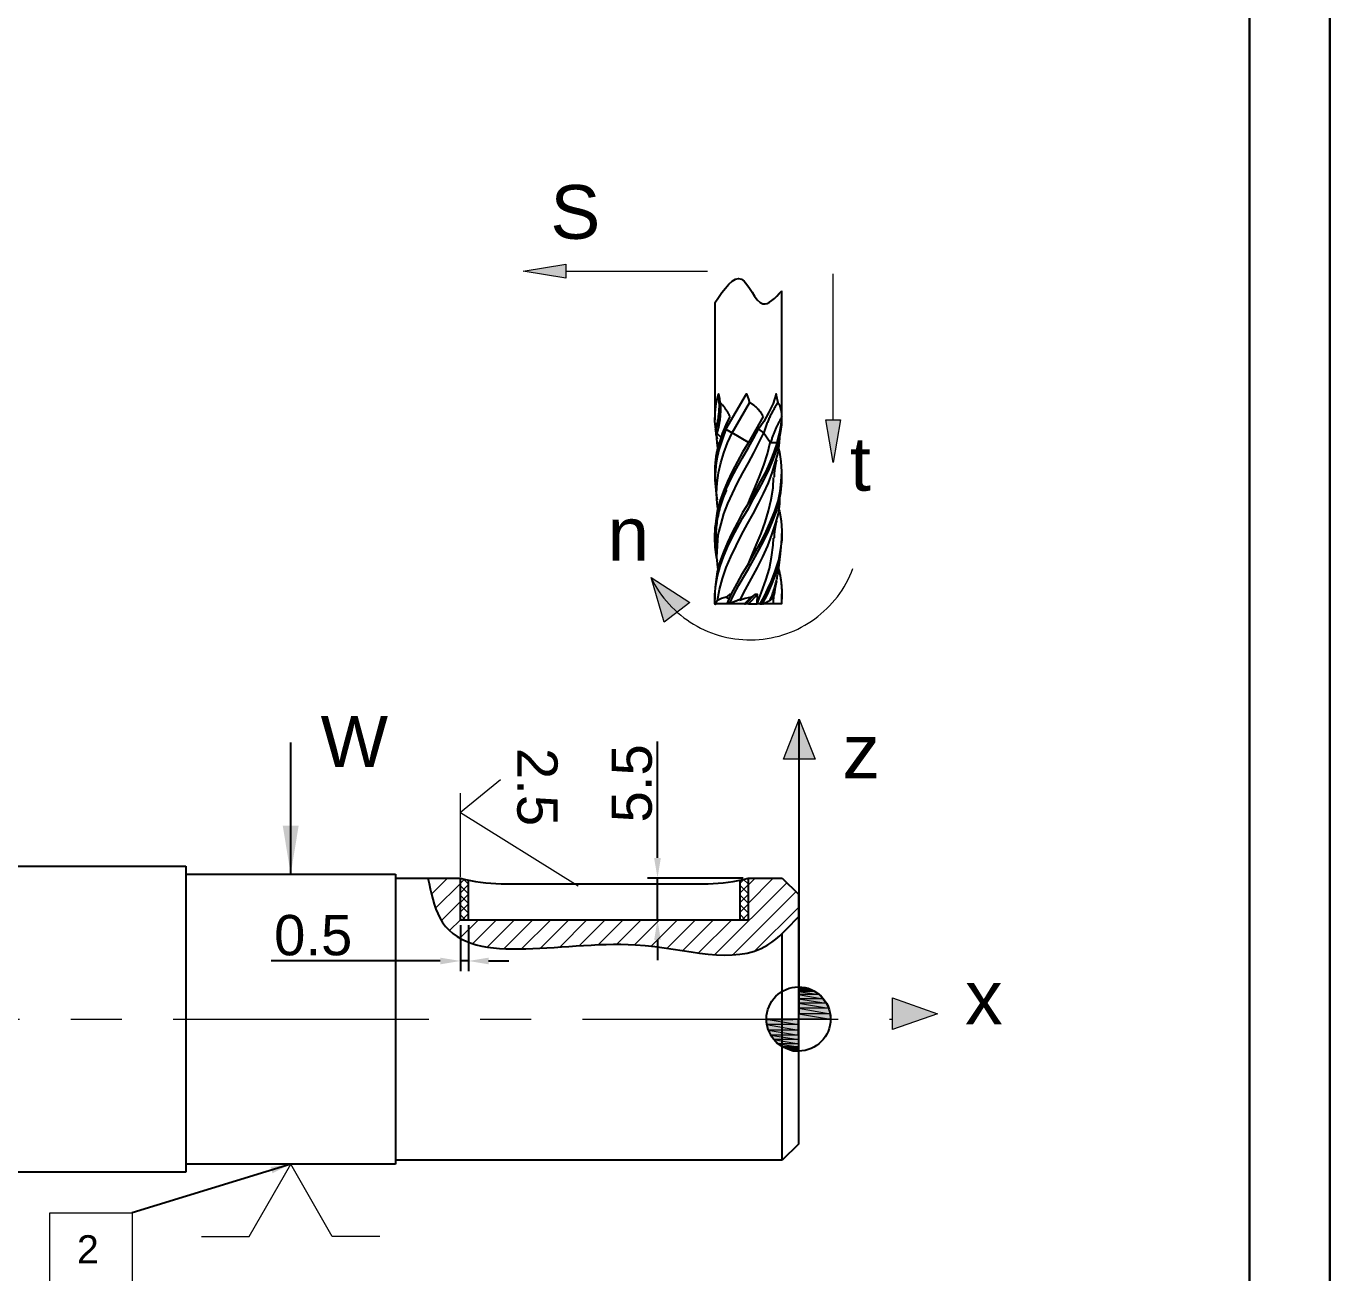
# Model space of a CAD drawing. Header units: inches. Extents: x 12 to 2456, y 1 to 1260.
# Drawn here: x 2294.2 to 2456, y 263.5 to 418.2 of the extents above; entities that cross this region are included whole.
import ezdxf

# ---------------------------------------------------------------- set-up
doc = ezdxf.new("R2010")
doc.units = ezdxf.units.IN
doc.header["$MEASUREMENT"] = 0
doc.linetypes.add('CENTER', pattern=[50.8, 31.75, -6.35, 6.35, -6.35])
for name, color, linetype, lineweight in [('Duong _dam', 7, 'Continuous', 30), ('Duong_dinh_vi', 5, 'Continuous', 15), ('Duong_manh', 3, 'Continuous', 5), ('Duong_manh @ 1', 3, 'Continuous', 5), ('Duong_tam', 3, 'CENTER', 5), ('Luong_du_gc', 1, 'Continuous', 5)]:
    doc.layers.add(name, color=color, linetype=linetype, lineweight=lineweight)
doc.styles.get("Standard").update_dxf_attribs({"font": 'arial.ttf'})
doc.dimstyles.new('Copy(2) of ISO-25', dxfattribs={"dimtxt": 5, "dimasz": 2.5, "dimexe": 1.25, "dimexo": 0.625, "dimtad": 1, "dimtxsty": 'Standard', "dimcen": 2.5, "dimadec": 0, "dimazin": 0, "dimtfac": 1, "dimtmove": 0, "dimatfit": 3, "dimfxl": 1, "dimfrac": 2, "dimarcsym": 0})
doc.dimstyles.new('ISO-25', dxfattribs={"dimtxt": 3.5, "dimasz": 2.5, "dimexe": 1.25, "dimexo": 0.625, "dimtad": 1, "dimtxsty": 'Standard', "dimcen": 2.5, "dimadec": 0, "dimazin": 0, "dimtfac": 1, "dimtmove": 0, "dimatfit": 3, "dimfxl": 1, "dimarcsym": 0})

# ---------------------------------------------------------------- blocks, each defined once
blk = doc.blocks.new('*D99')
at = {"layer": 'Defpoints', "color": 0, "transparency": 16777216}
for p in [(2348.09, 307.25), (2349.09, 307.25), (2348.09, 302.17)]:
    blk.add_point(p, dxfattribs=at)
at = {"layer": 'Duong_manh', "color": 0, "lineweight": -2, "transparency": 16777216}
for p, q in [((2348.09, 306.62), (2348.09, 300.92)), ((2349.09, 306.62), (2349.09, 300.92)), ((2345.59, 302.17), (2324.62, 302.17)), ((2349.09, 302.17), (2348.09, 302.17)), ((2351.59, 302.17), (2354.09, 302.17))]:
    blk.add_line(p, q, dxfattribs=at)
at = {"layer": 'Duong_manh', "color": 0, "transparency": 16777216}
for points in [[(2345.59, 302.58), (2345.59, 301.75), (2348.09, 302.17)], [(2351.59, 302.58), (2351.59, 301.75), (2349.09, 302.17)]]:
    blk.add_solid(points, dxfattribs=at)
at = {"layer": 'Duong_manh', "color": 0, "transparency": 16777216, "insert": (2329.82, 305.34), "char_height": 5, "attachment_point": 5}
blk.add_mtext('0.5', dxfattribs=at)
blk = doc.blocks.new('*D101')
at = {"layer": 'Defpoints', "color": 0, "transparency": 16777216}
for p in [(2383.79, 312.45), (2372.55, 307.25), (2383.79, 307.25)]:
    blk.add_point(p, dxfattribs=at)
at = {"layer": 'Duong_manh', "color": 0, "lineweight": -2, "transparency": 16777216}
for p, q in [((2372.55, 314.95), (2372.55, 329.41)), ((2383.17, 312.45), (2371.3, 312.45)), ((2372.55, 307.25), (2372.55, 312.45)), ((2383.17, 307.25), (2371.3, 307.25)), ((2372.55, 304.75), (2372.55, 302.25))]:
    blk.add_line(p, q, dxfattribs=at)
at = {"layer": 'Duong_manh', "color": 0, "transparency": 16777216}
for points in [[(2372.13, 314.95), (2372.96, 314.95), (2372.55, 312.45)], [(2372.13, 304.75), (2372.96, 304.75), (2372.55, 307.25)]]:
    blk.add_solid(points, dxfattribs=at)
at = {"layer": 'Duong_manh', "color": 0, "transparency": 16777216, "insert": (2369.38, 324.21), "char_height": 5, "attachment_point": 5, "rotation": 90}
blk.add_mtext('5.5', dxfattribs=at)

msp = doc.modelspace()

# ---------------------------------------------------------------- hatches: boundary and pattern name
h = msp.add_hatch(color=0)
edge = h.paths.add_edge_path()
edge.add_arc((2379.775, 368.146), 0.169, 0, 360)
h = msp.add_hatch(color=0)
edge = h.paths.add_edge_path()
edge.add_arc((2383.839, 359.002), 0.169, 0, 360)
h = msp.add_hatch(color=0)
edge = h.paths.add_edge_path()
edge.add_arc((2383.839, 351.439), 0.169, 0, 360)
h = msp.add_hatch(color=0)
edge = h.paths.add_edge_path()
edge.add_arc((2383.839, 351.439), 0.169, 0, 360)
h = msp.add_hatch(color=0)
edge = h.paths.add_edge_path()
edge.add_arc((2379.718, 346.472), 0.169, 0, 360)
at = {"layer": 'Duong_manh', "lineweight": 0}
h = msp.add_hatch(color=0, dxfattribs=at)
h.dxf.hatch_style = 2
h.paths.add_polyline_path([(2361.191, 386.884), (2355.885, 387.787), (2361.191, 388.634)])
h = msp.add_hatch(color=0, dxfattribs=at)
h.dxf.hatch_style = 2
h.paths.add_polyline_path([(2395.24, 369.332), (2394.337, 364.026), (2393.434, 369.332)])
h = msp.add_hatch(color=0, dxfattribs=at)
h.dxf.hatch_style = 2
h.paths.add_polyline_path([(2371.76, 349.746), (2376.557, 346.641), (2373.396, 344.214)])
h = msp.add_hatch(color=0, dxfattribs=at)
h.dxf.hatch_style = 2
h.paths.add_polyline_path([(2390.15, 332.192), (2392.125, 327.225), (2388.174, 327.225)])
at = {"layer": 'Duong_manh'}
h = msp.add_hatch(dxfattribs=at)
h.set_pattern_fill('ANSI31', color=3, scale=0.5)
h.set_pattern_definition([(45, (-451.3844, -130.3733), (-1.122532, 1.122532), [])])
edge = h.paths.add_edge_path()
edge.add_spline(control_points=[(2273.027, 308.778), (2274.592, 310.378), (2276.079, 312.161), (2277.566, 313.945)], knot_values=[66.3917368, 66.3917368, 66.3917368, 66.3917368, 73.0748887, 73.0748887, 73.0748887, 73.0748887], degree=3, periodic=0)
edge.add_line((2277.566, 313.945), (2273.027, 313.945))
edge.add_line((2273.027, 313.945), (2273.027, 314.945))
edge.add_line((2273.027, 314.945), (2267.865, 314.945))
edge.add_line((2267.865, 314.945), (2267.913, 314.905))
edge.add_line((2267.913, 314.905), (2267.865, 314.879))
edge.add_line((2267.865, 314.879), (2267.865, 309.545))
edge.add_line((2267.865, 309.545), (2219.989, 309.545))
edge.add_line((2219.989, 309.545), (2219.989, 314.879))
edge.add_line((2219.989, 314.879), (2219.865, 314.945))
edge.add_line((2219.865, 314.945), (2214.027, 314.945))
edge.add_line((2214.027, 314.945), (2214.027, 313.945))
edge.add_line((2214.027, 313.945), (2211.66, 313.945))
edge.add_spline(control_points=[(2211.66, 313.945), (2212.434, 312.803), (2213.207, 311.66), (2214.027, 310.599)], knot_values=[0, 0, 0, 0, 3.9637256, 3.9637256, 3.9637256, 3.9637256], degree=3, periodic=0)
edge.add_spline(control_points=[(2214.027, 310.599), (2214.996, 309.346), (2219.736, 304.117), (2240.174, 304.036), (2261.736, 298.583), (2271.718, 307.439), (2273.027, 308.778)], knot_values=[3.9637256, 3.9637256, 3.9637256, 3.9637256, 8.6446508, 25.4343204, 60.7981274, 66.3917368, 66.3917368, 66.3917368, 66.3917368], degree=3, periodic=0)
edge = h.paths.add_edge_path()
edge.add_line((2348.089, 312.445), (2344.058, 312.445))
edge.add_spline(control_points=[(2344.058, 312.445), (2344.431, 310.659), (2346.588, 300.332), (2367.774, 307.201), (2382.739, 301.183), (2387.455, 305.037), (2388.027, 305.572)], knot_values=[0, 0, 0, 0, 5.1297189, 29.6634186, 46.0911907, 48.4294779, 48.4294779, 48.4294779, 48.4294779], degree=3, periodic=0)
edge.add_spline(control_points=[(2388.027, 305.572), (2388.708, 306.207), (2389.368, 306.92), (2390.027, 307.633)], knot_values=[48.4294779, 48.4294779, 48.4294779, 48.4294779, 51.2092772, 51.2092772, 51.2092772, 51.2092772], degree=3, periodic=0)
edge.add_line((2390.027, 307.633), (2390.027, 310.445))
edge.add_line((2390.027, 310.445), (2388.027, 312.445))
edge.add_line((2388.027, 312.445), (2383.793, 312.445))
edge.add_line((2383.793, 312.445), (2383.793, 307.245))
edge.add_line((2383.793, 307.245), (2348.089, 307.245))
edge.add_line((2348.089, 307.245), (2348.089, 312.445))
h = msp.add_hatch(color=0, dxfattribs=at)
h.dxf.hatch_style = 2
h.paths.add_polyline_path([(2390.027, 298.953), (2390.705, 298.896), (2390.027, 298.896)])
h = msp.add_hatch(color=0, dxfattribs=at)
h.paths.add_polyline_path([(2390.705, 298.896), (2390.027, 298.896), (2391.382, 298.671)])
h.paths.add_polyline_path([(2390.027, 298.896), (2391.382, 298.671), (2390.027, 298.671)])
h = msp.add_hatch(color=0, dxfattribs=at)
h.paths.add_polyline_path([(2391.382, 298.671), (2390.027, 298.671), (2392.003, 298.388)])
h.paths.add_polyline_path([(2390.027, 298.671), (2392.003, 298.388), (2390.027, 298.388)])
h = msp.add_hatch(color=0, dxfattribs=at)
h.paths.add_polyline_path([(2392.003, 298.388), (2390.027, 298.388), (2392.567, 297.993)])
h.paths.add_polyline_path([(2390.027, 298.388), (2392.567, 297.993), (2390.027, 297.993)])
h = msp.add_hatch(color=0, dxfattribs=at)
h.paths.add_polyline_path([(2392.567, 297.993), (2390.027, 297.993), (2393.075, 297.485)])
h.paths.add_polyline_path([(2390.027, 297.993), (2393.075, 297.485), (2390.027, 297.485)])
h = msp.add_hatch(color=0, dxfattribs=at)
h.paths.add_polyline_path([(2393.075, 297.485), (2390.027, 297.485), (2393.47, 296.921)])
h.paths.add_polyline_path([(2390.027, 297.485), (2393.47, 296.921), (2390.027, 296.921)])
h = msp.add_hatch(color=0, dxfattribs=at)
h.paths.add_polyline_path([(2393.47, 296.921), (2390.027, 296.921), (2393.753, 296.3)])
h.paths.add_polyline_path([(2390.027, 296.921), (2393.753, 296.3), (2390.027, 296.3)])
h = msp.add_hatch(color=0, dxfattribs=at)
h.paths.add_polyline_path([(2393.753, 296.3), (2390.027, 296.3), (2393.978, 295.623)])
h.paths.add_polyline_path([(2390.027, 296.3), (2393.978, 295.623), (2390.027, 295.623)])
at = {"layer": 'Duong_manh', "lineweight": 0}
h = msp.add_hatch(color=0, dxfattribs=at)
h.dxf.hatch_style = 2
h.paths.add_polyline_path([(2407.283, 295.623), (2401.695, 293.647), (2401.695, 297.598)])
at = {"layer": 'Duong_manh'}
h = msp.add_hatch(color=0, dxfattribs=at)
h.paths.add_polyline_path([(2390.027, 294.945), (2386.02, 294.945), (2390.027, 294.268)])
h.paths.add_polyline_path([(2386.02, 294.945), (2390.027, 294.268), (2386.076, 294.268)])
h = msp.add_hatch(color=0, dxfattribs=at)
h.paths.add_polyline_path([(2393.978, 295.623), (2390.027, 295.623), (2394.035, 294.945)])
h.paths.add_polyline_path([(2390.027, 295.623), (2394.035, 294.945), (2390.027, 294.945)])
h = msp.add_hatch(color=0, dxfattribs=at)
h.paths.add_polyline_path([(2390.027, 294.268), (2386.076, 294.268), (2390.027, 293.591)])
h.paths.add_polyline_path([(2386.076, 294.268), (2390.027, 293.591), (2386.302, 293.591)])
h = msp.add_hatch(color=0, dxfattribs=at)
h.paths.add_polyline_path([(2390.027, 293.591), (2386.302, 293.591), (2390.027, 292.97)])
h.paths.add_polyline_path([(2386.302, 293.591), (2390.027, 292.97), (2386.584, 292.97)])
h = msp.add_hatch(color=0, dxfattribs=at)
h.paths.add_polyline_path([(2390.027, 292.97), (2386.584, 292.97), (2390.027, 292.405)])
h.paths.add_polyline_path([(2386.584, 292.97), (2390.027, 292.405), (2386.979, 292.405)])
h = msp.add_hatch(color=0, dxfattribs=at)
h.paths.add_polyline_path([(2390.027, 292.405), (2386.979, 292.405), (2390.027, 291.897)])
h.paths.add_polyline_path([(2386.979, 292.405), (2390.027, 291.897), (2387.431, 291.897)])
h = msp.add_hatch(color=0, dxfattribs=at)
h.paths.add_polyline_path([(2390.027, 291.897), (2387.431, 291.897), (2390.027, 291.502)])
h.paths.add_polyline_path([(2387.431, 291.897), (2390.027, 291.502), (2388.052, 291.502)])
h = msp.add_hatch(color=0, dxfattribs=at)
h.paths.add_polyline_path([(2390.027, 291.502), (2388.052, 291.502), (2390.027, 291.22)])
h.paths.add_polyline_path([(2388.052, 291.502), (2390.027, 291.22), (2388.673, 291.22)])
h = msp.add_hatch(color=0, dxfattribs=at)
h.paths.add_polyline_path([(2388.673, 291.22), (2389.35, 290.994), (2390.027, 290.994)])
h.paths.add_polyline_path([(2389.35, 290.994), (2390.027, 290.994), (2390.027, 290.938)])
h = msp.add_hatch(color=0, dxfattribs=at)
h.dxf.hatch_style = 2
h.paths.add_polyline_path([(2388.673, 291.22), (2390.027, 291.22), (2390.027, 290.994)])
at = {"layer": 'Luong_du_gc'}
h = msp.add_hatch(dxfattribs=at)
h.set_pattern_fill('ANSI37', color=1, scale=0.266667)
h.set_pattern_definition([(45, (-272.5167, 1181.5583), (-0.59868374, 0.59868374), []), (135, (-272.5167, 1181.5583), (-0.59868374, -0.59868374), [])])
h.paths.add_polyline_path([(2383.793, 312.445, -0.0129425), (2382.793, 312.202), (2382.793, 307.245), (2383.793, 307.245)])
h.paths.add_polyline_path([(2349.089, 312.211, -0.0119362), (2348.089, 312.445), (2348.089, 307.245), (2349.089, 307.245)])

# ---------------------------------------------------------------- linework, layer by layer
at = {"color": 0, "lineweight": 25}
for points in [[(2387.959, 369.332), (2387.959, 385.334)], [(2379.662, 383.84), (2379.662, 369.332)], [(2379.775, 368.146), (2379.662, 369.106), (2379.718, 370.178), (2379.831, 371.364), (2380.113, 372.549), (2380.226, 371.985), (2380.283, 371.42)], [(2379.787, 368.143), (2379.827, 368.277), (2379.865, 368.412), (2379.9, 368.547), (2379.934, 368.682), (2379.966, 368.817), (2379.997, 368.953), (2380.025, 369.09), (2380.052, 369.226), (2380.076, 369.363), (2380.099, 369.5), (2380.12, 369.638), (2380.139, 369.775), (2380.156, 369.913), (2380.171, 370.051), (2380.185, 370.19), (2380.196, 370.328), (2380.206, 370.467), (2380.214, 370.606), (2380.22, 370.744), (2380.224, 370.883), (2380.226, 371.022), (2380.226, 371.161), (2380.224, 371.3), (2380.221, 371.439), (2380.216, 371.578), (2380.208, 371.717), (2380.199, 371.856), (2380.188, 371.995), (2380.175, 372.134), (2380.16, 372.273), (2380.143, 372.411), (2380.125, 372.55)], [(2381.016, 368.146), (2383.613, 372.549), (2383.839, 371.872), (2383.952, 371.42)], [(2387.395, 366.51), (2387.677, 367.638), (2387.903, 368.711), (2387.959, 369.727), (2387.959, 370.066), (2387.903, 370.574), (2387.79, 371.025), (2387.62, 371.251), (2387.508, 371.42), (2387.395, 371.985), (2387.282, 372.549), (2386.887, 371.364), (2386.322, 370.178), (2385.758, 369.106), (2385.08, 368.146)], [(2379.964, 367.709), (2379.998, 367.823), (2380.03, 367.938), (2380.061, 368.052), (2380.09, 368.168), (2380.118, 368.283), (2380.145, 368.399), (2380.17, 368.515), (2380.194, 368.631), (2380.217, 368.748), (2380.238, 368.864), (2380.258, 368.981), (2380.277, 369.099), (2380.294, 369.216), (2380.31, 369.333), (2380.325, 369.451), (2380.338, 369.569), (2380.35, 369.687), (2380.36, 369.805), (2380.369, 369.923), (2380.377, 370.042), (2380.384, 370.16), (2380.389, 370.279), (2380.392, 370.397), (2380.395, 370.516), (2380.396, 370.635), (2380.395, 370.753), (2380.393, 370.872), (2380.39, 370.991), (2380.386, 371.11), (2380.38, 371.229), (2380.372, 371.347), (2380.364, 371.466)], [(2381.54, 369.76), (2381.512, 369.82), (2381.483, 369.88), (2381.454, 369.94), (2381.424, 369.999), (2381.393, 370.058), (2381.361, 370.117), (2381.329, 370.175), (2381.296, 370.232), (2381.262, 370.29), (2381.228, 370.347), (2381.193, 370.403), (2381.157, 370.459), (2381.121, 370.514), (2381.084, 370.569), (2381.046, 370.624), (2381.007, 370.678), (2380.968, 370.732), (2380.929, 370.785), (2380.888, 370.837), (2380.847, 370.89), (2380.806, 370.941), (2380.763, 370.992), (2380.72, 371.043), (2380.677, 371.093), (2380.633, 371.143), (2380.588, 371.192), (2380.542, 371.241), (2380.496, 371.289), (2380.45, 371.336), (2380.403, 371.383), (2380.355, 371.429), (2380.306, 371.475)], [(2381.016, 368.146), (2381.807, 367.695), (2383.952, 371.42)], [(2385.669, 369.732), (2385.635, 369.801), (2385.598, 369.87), (2385.561, 369.938), (2385.522, 370.006), (2385.482, 370.072), (2385.44, 370.137), (2385.397, 370.202), (2385.353, 370.265), (2385.307, 370.328), (2385.26, 370.389), (2385.212, 370.449), (2385.163, 370.509), (2385.113, 370.567), (2385.061, 370.624), (2385.008, 370.68), (2384.954, 370.735), (2384.899, 370.789), (2384.843, 370.842), (2384.786, 370.893), (2384.727, 370.944), (2384.668, 370.993), (2384.607, 371.041), (2384.546, 371.087), (2384.483, 371.133), (2384.42, 371.177), (2384.355, 371.22), (2384.29, 371.261), (2384.224, 371.301), (2384.156, 371.34), (2384.088, 371.377), (2384.019, 371.414), (2383.949, 371.448)], [(2387.521, 371.504), (2387.449, 371.395), (2387.378, 371.286), (2387.307, 371.176), (2387.238, 371.066), (2387.17, 370.955), (2387.103, 370.843), (2387.037, 370.731), (2386.972, 370.618), (2386.909, 370.505), (2386.846, 370.391), (2386.784, 370.276), (2386.724, 370.161), (2386.665, 370.045), (2386.607, 369.929), (2386.549, 369.812), (2386.493, 369.695), (2386.439, 369.577), (2386.385, 369.458), (2386.332, 369.339), (2386.281, 369.22), (2386.23, 369.1), (2386.181, 368.98), (2386.133, 368.859), (2386.086, 368.737), (2386.041, 368.616), (2385.996, 368.493), (2385.953, 368.371), (2385.91, 368.247), (2385.869, 368.124), (2385.829, 368), (2385.79, 367.875), (2385.753, 367.75)], [(2381.524, 369.727), (2381.016, 368.711), (2380.565, 367.638), (2380.226, 366.51)], [(2385.645, 369.727), (2383.839, 366.51)], [(2388.002, 369.729), (2387.945, 369.634), (2387.889, 369.54), (2387.834, 369.445), (2387.78, 369.349), (2387.727, 369.254), (2387.674, 369.157), (2387.623, 369.061), (2387.572, 368.964), (2387.521, 368.866), (2387.472, 368.768), (2387.423, 368.67), (2387.376, 368.571), (2387.329, 368.472), (2387.282, 368.373), (2387.237, 368.273), (2387.192, 368.173), (2387.149, 368.073), (2387.106, 367.972), (2387.064, 367.871), (2387.022, 367.769), (2386.982, 367.668), (2386.942, 367.565), (2386.903, 367.463), (2386.865, 367.36), (2386.828, 367.257), (2386.791, 367.154), (2386.756, 367.05), (2386.721, 366.946), (2386.687, 366.841), (2386.654, 366.737), (2386.622, 366.632), (2386.591, 366.527)], [(2387.903, 368.146), (2387.959, 368.711), (2387.959, 369.332)], [(2379.888, 352.229), (2379.888, 352.342), (2379.718, 353.527), (2379.662, 354.713), (2379.718, 355.954), (2379.944, 357.196), (2380.226, 358.438), (2380.621, 359.623), (2381.129, 360.809), (2381.694, 362.05), (2382.371, 363.292), (2383.105, 364.59), (2383.839, 365.889), (2384.46, 367.018), (2385.08, 368.146), (2385.701, 367.695), (2385.08, 366.453), (2384.46, 365.211), (2383.782, 363.97), (2383.105, 362.728), (2382.428, 361.486), (2381.807, 360.188), (2381.242, 358.946), (2380.734, 357.648), (2380.396, 356.406), (2380.057, 355.051), (2379.944, 353.697), (2379.888, 352.342), (2380, 350.987), (2380.057, 350.762)], [(2379.718, 346.472), (2379.662, 346.472), (2379.662, 347.657), (2379.775, 348.786), (2380, 349.971), (2380.339, 351.157), (2380.734, 352.342), (2381.242, 353.527), (2381.807, 354.713), (2382.428, 355.898), (2383.105, 357.14), (2383.839, 358.325), (2384.46, 359.51), (2385.137, 360.696), (2385.758, 361.825), (2386.322, 363.01), (2386.83, 364.195), (2387.282, 365.381), (2387.62, 366.735), (2387.79, 367.469), (2387.903, 368.146)], [(2381.016, 368.146), (2380.565, 366.848), (2380.17, 365.606), (2379.888, 364.308), (2379.718, 363.066), (2379.662, 361.825), (2379.775, 360.583), (2379.831, 360.131)], [(2381.069, 368.172), (2380.958, 367.933), (2380.852, 367.693), (2380.751, 367.451), (2380.654, 367.207), (2380.562, 366.962), (2380.474, 366.716), (2380.392, 366.468), (2380.314, 366.219), (2380.241, 365.968), (2380.172, 365.717), (2380.109, 365.464), (2380.05, 365.21), (2379.996, 364.956), (2379.946, 364.7), (2379.902, 364.443), (2379.862, 364.186), (2379.827, 363.928), (2379.797, 363.67), (2379.772, 363.411), (2379.751, 363.151), (2379.736, 362.891), (2379.725, 362.631), (2379.719, 362.37), (2379.718, 362.109), (2379.722, 361.848), (2379.731, 361.587), (2379.745, 361.326), (2379.764, 361.065), (2379.788, 360.804), (2379.816, 360.543), (2379.85, 360.282), (2379.888, 360.022)], [(2379.888, 367.3), (2379.831, 367.469), (2379.775, 368.146)], [(2379.888, 367.695), (2379.775, 368.146)], [(2379.775, 368.146), (2379.831, 367.695)], [(2379.831, 367.695), (2379.888, 367.356), (2379.944, 366.961)], [(2380.396, 367.187), (2379.888, 367.695)], [(2380.057, 358.325), (2379.944, 358.946), (2379.888, 360.188), (2379.944, 361.486), (2380.113, 362.728), (2380.396, 363.97), (2380.791, 365.211), (2381.242, 366.453), (2381.807, 367.695)], [(2380.057, 365.832), (2379.944, 366.453), (2379.888, 367.695)], [(2383.839, 366.51), (2381.807, 367.695)], [(2386.548, 366.51), (2385.701, 367.695)], [(2380.214, 366.55), (2380.179, 366.435), (2380.145, 366.32), (2380.112, 366.205), (2380.081, 366.09), (2380.05, 365.974), (2380.021, 365.858), (2379.992, 365.742), (2379.965, 365.625), (2379.939, 365.509), (2379.914, 365.392), (2379.891, 365.274), (2379.868, 365.157), (2379.847, 365.039), (2379.827, 364.921), (2379.808, 364.804), (2379.79, 364.685), (2379.773, 364.567), (2379.758, 364.448), (2379.743, 364.33), (2379.73, 364.211), (2379.718, 364.092), (2379.707, 363.973), (2379.697, 363.854), (2379.689, 363.735), (2379.681, 363.615), (2379.675, 363.496), (2379.67, 363.376), (2379.666, 363.256), (2379.664, 363.137), (2379.662, 363.017), (2379.662, 362.897), (2379.663, 362.777)], [(2383.839, 359.002), (2384.008, 359.454), (2384.629, 360.865), (2385.193, 362.276), (2385.758, 363.687), (2386.209, 365.098), (2386.548, 366.51), (2387.395, 366.51), (2387, 365.324), (2386.548, 364.139), (2385.984, 362.897), (2385.306, 361.655), (2384.572, 360.301), (2383.839, 359.002), (2383.105, 357.817), (2382.484, 356.575), (2381.807, 355.334), (2381.242, 354.092), (2380.734, 352.906), (2380.283, 351.721), (2379.944, 350.479), (2379.775, 349.238), (2379.718, 348.56), (2379.662, 347.883), (2379.662, 347.714)], [(2383.839, 366.51), (2383.105, 365.324), (2382.484, 364.139), (2381.807, 362.897), (2381.242, 361.655), (2380.734, 360.47), (2380.283, 359.228), (2379.944, 357.986), (2379.775, 356.801), (2379.662, 355.559), (2379.662, 355.221)], [(2380, 346.923), (2380.226, 348.278), (2380.621, 349.633), (2381.073, 350.987), (2381.637, 352.342), (2382.315, 353.697), (2382.992, 355.051), (2383.726, 356.406), (2384.403, 357.648), (2385.08, 358.946), (2385.701, 360.188), (2386.322, 361.486), (2386.774, 362.728), (2387.169, 363.97), (2387.508, 365.211), (2387.677, 366.453), (2387.733, 367.13)], [(2381.468, 346.472), (2381.186, 346.472), (2381.75, 347.714), (2382.428, 349.012), (2383.105, 350.254), (2383.839, 351.439), (2384.572, 352.794), (2385.363, 354.148), (2386.04, 355.446), (2386.604, 356.801), (2387.112, 357.986), (2387.508, 359.228), (2387.79, 360.47), (2387.903, 361.655), (2387.959, 362.897), (2387.903, 364.139), (2387.733, 365.324), (2387.564, 365.832)], [(2387.733, 366.961), (2387.733, 367.3)], [(2387.317, 364.326), (2387.3, 364.261), (2387.284, 364.197), (2387.268, 364.132), (2387.253, 364.067), (2387.238, 364.002), (2387.224, 363.937), (2387.21, 363.872), (2387.196, 363.806), (2387.183, 363.741), (2387.171, 363.676), (2387.159, 363.61), (2387.147, 363.545), (2387.135, 363.479), (2387.125, 363.413), (2387.114, 363.347), (2387.104, 363.281), (2387.095, 363.216), (2387.086, 363.15), (2387.077, 363.083), (2387.069, 363.017), (2387.061, 362.951), (2387.054, 362.885), (2387.047, 362.819), (2387.041, 362.752), (2387.035, 362.686), (2387.03, 362.619), (2387.025, 362.553), (2387.02, 362.486), (2387.016, 362.42), (2387.012, 362.353), (2387.009, 362.287), (2387.006, 362.22)], [(2379.662, 362.728), (2379.662, 362.107)], [(2387.959, 362.107), (2387.959, 362.728)], [(2381.468, 346.472), (2382.032, 347.657), (2382.653, 348.786), (2383.218, 349.802), (2383.839, 350.818), (2384.46, 351.947), (2385.137, 353.132), (2385.758, 354.318), (2386.322, 355.503), (2386.83, 356.688), (2387.282, 357.874), (2387.62, 359.059), (2387.846, 360.301), (2387.959, 361.542), (2387.959, 362.107)], [(2383.839, 351.439), (2384.177, 352.286), (2384.798, 353.753), (2385.419, 355.221), (2385.927, 356.632), (2386.322, 358.043), (2386.661, 359.454), (2386.887, 360.865), (2386.943, 362.163)], [(2381.103, 360.612), (2380.997, 360.378), (2380.895, 360.143), (2380.797, 359.906), (2380.703, 359.668), (2380.614, 359.428), (2380.53, 359.187), (2380.45, 358.945), (2380.374, 358.701), (2380.303, 358.457), (2380.236, 358.211), (2380.174, 357.964), (2380.116, 357.716), (2380.063, 357.467), (2380.014, 357.218), (2379.97, 356.967), (2379.93, 356.716), (2379.894, 356.464), (2379.864, 356.212), (2379.837, 355.959), (2379.816, 355.705), (2379.799, 355.451), (2379.786, 355.197), (2379.778, 354.942), (2379.775, 354.687), (2379.776, 354.432), (2379.782, 354.177), (2379.792, 353.922), (2379.807, 353.667), (2379.827, 353.412), (2379.851, 353.157), (2379.88, 352.902), (2379.914, 352.647)], [(2379.831, 360.188), (2379.888, 359.849), (2379.944, 359.398)], [(2387.677, 359.398), (2387.677, 358.89), (2387.508, 357.648), (2387.169, 356.406), (2386.717, 355.051), (2386.209, 353.697), (2385.588, 352.342), (2384.911, 350.987), (2384.177, 349.633), (2383.444, 348.278), (2382.71, 346.923)], [(2387.733, 359.398), (2387.733, 359.849), (2387.79, 360.018)], [(2387.564, 358.325), (2387.677, 357.986), (2387.903, 356.801), (2387.959, 355.559), (2387.959, 354.374), (2387.79, 353.132), (2387.564, 351.89), (2387.112, 350.536), (2386.604, 349.238), (2386.209, 348.334), (2385.758, 347.375), (2385.25, 346.472), (2385.588, 346.472), (2386.209, 347.657), (2386.717, 348.786), (2387.169, 349.971), (2387.508, 351.157), (2387.79, 352.342), (2387.903, 353.527), (2387.959, 354.6)], [(2387.317, 356.754), (2387.3, 356.689), (2387.284, 356.624), (2387.268, 356.56), (2387.253, 356.495), (2387.238, 356.43), (2387.223, 356.365), (2387.209, 356.299), (2387.196, 356.234), (2387.183, 356.169), (2387.17, 356.103), (2387.158, 356.038), (2387.146, 355.972), (2387.135, 355.907), (2387.124, 355.841), (2387.114, 355.775), (2387.104, 355.709), (2387.094, 355.643), (2387.085, 355.577), (2387.077, 355.511), (2387.068, 355.445), (2387.061, 355.379), (2387.053, 355.313), (2387.047, 355.246), (2387.04, 355.18), (2387.035, 355.114), (2387.029, 355.047), (2387.024, 354.981), (2387.02, 354.914), (2387.016, 354.848), (2387.012, 354.781), (2387.009, 354.714), (2387.006, 354.648)], [(2379.662, 355.221), (2379.662, 354.6)], [(2385.25, 346.472), (2384.911, 346.472), (2385.476, 347.939), (2385.984, 349.407), (2386.435, 350.874), (2386.717, 352.286), (2386.887, 353.753), (2386.943, 354.656)], [(2387.959, 354.6), (2387.959, 355.221)], [(2379.831, 352.624), (2379.888, 352.173), (2379.944, 351.834)], [(2386.524, 346.978), (2386.585, 347.125), (2386.644, 347.272), (2386.702, 347.42), (2386.759, 347.568), (2386.814, 347.716), (2386.867, 347.866), (2386.919, 348.015), (2386.969, 348.165), (2387.018, 348.316), (2387.065, 348.467), (2387.111, 348.619), (2387.155, 348.771), (2387.197, 348.923), (2387.238, 349.076), (2387.277, 349.23), (2387.315, 349.383), (2387.351, 349.537), (2387.385, 349.692), (2387.418, 349.847), (2387.449, 350.002), (2387.479, 350.157), (2387.507, 350.313), (2387.533, 350.469), (2387.558, 350.626), (2387.581, 350.782), (2387.602, 350.939), (2387.622, 351.096), (2387.641, 351.254), (2387.657, 351.412), (2387.672, 351.57), (2387.686, 351.728), (2387.697, 351.886)], [(2387.733, 351.834), (2387.733, 352.173), (2387.733, 352.229)], [(2387.951, 346.496), (2387.964, 346.631), (2387.976, 346.766), (2387.986, 346.901), (2387.995, 347.036), (2388.002, 347.171), (2388.008, 347.307), (2388.012, 347.442), (2388.014, 347.577), (2388.016, 347.712), (2388.015, 347.847), (2388.013, 347.983), (2388.01, 348.118), (2388.005, 348.253), (2387.998, 348.388), (2387.99, 348.522), (2387.981, 348.657), (2387.97, 348.792), (2387.957, 348.926), (2387.943, 349.061), (2387.928, 349.195), (2387.911, 349.329), (2387.892, 349.463), (2387.872, 349.596), (2387.85, 349.73), (2387.827, 349.863), (2387.803, 349.996), (2387.777, 350.129), (2387.749, 350.261), (2387.72, 350.394), (2387.69, 350.526), (2387.658, 350.657), (2387.624, 350.789)], [(2387.312, 349.25), (2387.299, 349.201), (2387.287, 349.151), (2387.274, 349.101), (2387.262, 349.052), (2387.25, 349.002), (2387.239, 348.952), (2387.227, 348.902), (2387.216, 348.852), (2387.206, 348.802), (2387.195, 348.752), (2387.185, 348.702), (2387.175, 348.652), (2387.165, 348.602), (2387.156, 348.551), (2387.147, 348.501), (2387.138, 348.451), (2387.129, 348.4), (2387.121, 348.35), (2387.113, 348.299), (2387.105, 348.249), (2387.098, 348.198), (2387.091, 348.147), (2387.084, 348.097), (2387.077, 348.046), (2387.071, 347.995), (2387.064, 347.944), (2387.059, 347.894), (2387.053, 347.843), (2387.048, 347.792), (2387.043, 347.741), (2387.038, 347.69), (2387.033, 347.639)], [(2379.662, 347.714), (2379.662, 347.036)], [(2381.186, 346.472), (2379.718, 346.472)], [(2380.036, 346.994), (2380.013, 346.969), (2379.99, 346.943), (2379.968, 346.916), (2379.957, 346.903), (2379.947, 346.889), (2379.936, 346.875), (2379.926, 346.862), (2379.916, 346.848), (2379.906, 346.834), (2379.897, 346.819), (2379.887, 346.805), (2379.878, 346.791), (2379.869, 346.776), (2379.86, 346.761), (2379.851, 346.747), (2379.842, 346.732), (2379.834, 346.717), (2379.826, 346.701), (2379.818, 346.686), (2379.81, 346.671), (2379.802, 346.656), (2379.795, 346.64), (2379.787, 346.624), (2379.78, 346.609), (2379.773, 346.593), (2379.767, 346.577), (2379.76, 346.561), (2379.754, 346.545), (2379.748, 346.529)], [(2381.75, 347.657), (2381.468, 347.657), (2381.073, 347.318), (2380.508, 347.149), (2380, 346.923)], [(2381.073, 347.318), (2381.468, 347.093)], [(2381.694, 347.544), (2381.468, 347.657)], [(2381.524, 346.472), (2381.468, 346.472)], [(2384.177, 347.318), (2383.331, 346.472), (2381.524, 346.472)], [(2382.747, 347.009), (2382.71, 346.995), (2382.673, 346.981), (2382.636, 346.967), (2382.6, 346.953), (2382.563, 346.939), (2382.526, 346.925), (2382.489, 346.911), (2382.453, 346.897), (2382.416, 346.882), (2382.379, 346.868), (2382.342, 346.854), (2382.306, 346.839), (2382.269, 346.825), (2382.232, 346.81), (2382.196, 346.796), (2382.159, 346.781), (2382.123, 346.766), (2382.086, 346.752), (2382.05, 346.737), (2382.013, 346.722), (2381.977, 346.707), (2381.94, 346.692), (2381.904, 346.677), (2381.868, 346.662), (2381.831, 346.647), (2381.795, 346.631), (2381.759, 346.616), (2381.722, 346.601), (2381.686, 346.585), (2381.65, 346.57), (2381.614, 346.554), (2381.577, 346.539)], [(2384.629, 347.657), (2384.177, 347.318), (2383.444, 347.149), (2382.71, 346.923)], [(2383.331, 346.472), (2383.444, 346.472), (2383.556, 346.528), (2384.629, 347.657)], [(2383.839, 346.472), (2383.444, 346.472)], [(2384.968, 347.657), (2383.839, 346.472), (2383.556, 346.528)], [(2383.839, 346.472), (2383.556, 346.528)], [(2383.839, 346.472), (2384.911, 346.472)], [(2384.911, 346.472), (2384.968, 347.657), (2384.629, 347.657)], [(2385.645, 346.472), (2385.588, 346.472)], [(2386.943, 346.472), (2385.645, 346.472)], [(2385.681, 346.485), (2385.708, 346.499), (2385.736, 346.514), (2385.764, 346.528), (2385.792, 346.542), (2385.82, 346.556), (2385.847, 346.571), (2385.875, 346.585), (2385.903, 346.599), (2385.931, 346.614), (2385.958, 346.628), (2385.986, 346.643), (2386.013, 346.657), (2386.041, 346.672), (2386.069, 346.687), (2386.096, 346.701), (2386.124, 346.716), (2386.151, 346.731), (2386.179, 346.745), (2386.206, 346.76), (2386.234, 346.775), (2386.261, 346.79), (2386.289, 346.805), (2386.316, 346.82), (2386.344, 346.835), (2386.371, 346.85), (2386.398, 346.865), (2386.426, 346.88), (2386.453, 346.895), (2386.48, 346.91), (2386.507, 346.926), (2386.535, 346.941), (2386.562, 346.956)], [(2386.563, 346.982), (2386.58, 346.993), (2386.597, 347.004), (2386.613, 347.015), (2386.63, 347.027), (2386.646, 347.039), (2386.662, 347.051), (2386.678, 347.063), (2386.693, 347.076), (2386.709, 347.089), (2386.724, 347.102), (2386.739, 347.115), (2386.754, 347.128), (2386.769, 347.142), (2386.783, 347.156), (2386.798, 347.17), (2386.812, 347.184), (2386.826, 347.198), (2386.84, 347.213), (2386.853, 347.227), (2386.866, 347.242), (2386.88, 347.257), (2386.892, 347.273), (2386.905, 347.288), (2386.918, 347.304), (2386.93, 347.32), (2386.942, 347.336), (2386.954, 347.352), (2386.966, 347.368), (2386.977, 347.385), (2386.988, 347.402), (2386.999, 347.419), (2387.01, 347.436)], [(2386.943, 346.472), (2387, 347.657)], [(2387, 347.601), (2386.943, 347.375)], [(2387.903, 346.472), (2386.943, 346.472)], [(2387.959, 346.472), (2387.903, 346.472)], [(2387.959, 347.036), (2387.959, 347.714)], [(2387.959, 346.472), (2387.959, 347.036)]]:
    msp.add_lwpolyline(points, dxfattribs=at)
msp.add_spline([(2379.662, 383.84), (2382.991, 386.781), (2385.634, 383.72), (2387.959, 385.334)], degree=3, dxfattribs=at)
at = {"layer": 'Duong _dam', "color": 0}
for p, q in [((2456, 842), (2456, 1)), ((2446, 832), (2446, 11))]:
    msp.add_line(p, q, dxfattribs=at)
at = {"layer": 'Duong _dam', "color": 0, "linetype": 'Continuous', "lineweight": 25}
for p, q in [((2273.027, 313.945), (2314.027, 313.945)), ((2314.027, 313.945), (2314.027, 275.945)), ((2314.027, 313.945), (2314.027, 312.945)), ((2314.027, 312.945), (2340.027, 312.945)), ((2340.027, 312.945), (2340.027, 276.945)), ((2340.027, 312.945), (2340.027, 312.445)), ((2340.027, 312.445), (2348.089, 312.445)), ((2348.089, 307.245), (2348.089, 312.445)), ((2383.793, 312.445), (2383.793, 307.245)), ((2383.793, 312.445), (2388.027, 312.445)), ((2388.027, 312.445), (2390.027, 310.445)), ((2349.089, 307.245), (2349.089, 312.211)), ((2353.137, 311.756), (2378.842, 311.756)), ((2382.793, 307.245), (2382.793, 312.202)), ((2390.027, 310.445), (2390.027, 279.445)), ((2383.793, 307.245), (2348.089, 307.245)), ((2388.027, 277.445), (2388.027, 305.572)), ((2390.027, 279.445), (2388.027, 277.445)), ((2340.027, 276.945), (2314.027, 276.945)), ((2388.027, 277.445), (2340.027, 277.445)), ((2314.027, 275.945), (2273.027, 275.945))]:
    msp.add_line(p, q, dxfattribs=at)
at = {"layer": 'Duong _dam', "color": 0}
msp.add_lwpolyline([(2390.027, 294.945), (2390.027, 292.97)], dxfattribs=at)
msp.add_lwpolyline([(2390.027, 294.945), (2390.027, 292.97)], dxfattribs=at)
at = {"layer": 'Duong _dam', "color": 0, "linetype": 'Continuous', "lineweight": 25}
for centre, radius, start, end in [((2353.502, 333.27), 21.516, 255.42914, 269.02871), ((2378.599, 331.637), 19.882, 270.69803, 285.14353)]:
    msp.add_arc(centre, radius, start, end, dxfattribs=at)
msp.add_spline([(2344.058, 312.445), (2345.521, 307.528), (2369.824, 304.177), (2386.252, 304.177), (2390.027, 307.633)], degree=3, dxfattribs=at)
at = {"layer": 'Duong_dinh_vi', "color": 5}
msp.add_line((2314.027, 276.945), (2340.027, 276.945), dxfattribs=at)
at = {"layer": 'Duong_manh', "color": 0, "lineweight": 25}
msp.add_line((2390.15, 295.623), (2390.15, 332.192), dxfattribs=at)
at = {"layer": 'Duong_manh', "color": 0}
for p, q in [((2348.089, 312.624), (2348.089, 322.992)), ((2348.089, 307.245), (2349.089, 307.245))]:
    msp.add_line(p, q, dxfattribs=at)
at = {"layer": 'Duong_manh', "color": 5}
for p, q in [((2321.876, 267.985), (2327.027, 276.945)), ((2332.179, 267.985), (2327.027, 276.945)), ((2315.961, 267.985), (2321.876, 267.985)), ((2338.094, 267.985), (2332.179, 267.985))]:
    msp.add_line(p, q, dxfattribs=at)
at = {"layer": 'Duong_manh', "color": 0, "lineweight": 0}
for points in [[(2361.191, 386.884), (2355.885, 387.787), (2361.191, 388.634)], [(2395.24, 369.332), (2394.337, 364.026), (2393.434, 369.332)], [(2371.76, 349.746), (2376.557, 346.641), (2373.396, 344.214)], [(2390.15, 332.192), (2392.125, 327.225), (2388.174, 327.225)], [(2390.027, 298.953), (2390.705, 298.896), (2390.027, 298.896)], [(2390.705, 298.896), (2390.027, 298.896), (2391.382, 298.671)], [(2390.027, 298.896), (2391.382, 298.671), (2390.027, 298.671)], [(2391.382, 298.671), (2390.027, 298.671), (2392.003, 298.388)], [(2390.027, 298.671), (2392.003, 298.388), (2390.027, 298.388)], [(2392.003, 298.388), (2390.027, 298.388), (2392.567, 297.993)], [(2390.027, 298.388), (2392.567, 297.993), (2390.027, 297.993)], [(2392.567, 297.993), (2390.027, 297.993), (2393.075, 297.485)], [(2390.027, 297.993), (2393.075, 297.485), (2390.027, 297.485)], [(2393.075, 297.485), (2390.027, 297.485), (2393.47, 296.921)], [(2390.027, 297.485), (2393.47, 296.921), (2390.027, 296.921)], [(2393.47, 296.921), (2390.027, 296.921), (2393.753, 296.3)], [(2390.027, 296.921), (2393.753, 296.3), (2390.027, 296.3)], [(2393.753, 296.3), (2390.027, 296.3), (2393.978, 295.623)], [(2390.027, 296.3), (2393.978, 295.623), (2390.027, 295.623)], [(2407.283, 295.623), (2401.695, 293.647), (2401.695, 297.598)], [(2390.027, 294.945), (2386.02, 294.945), (2390.027, 294.268)], [(2386.02, 294.945), (2390.027, 294.268), (2386.076, 294.268)], [(2393.978, 295.623), (2390.027, 295.623), (2394.035, 294.945)], [(2390.027, 295.623), (2394.035, 294.945), (2390.027, 294.945)], [(2390.027, 294.268), (2386.076, 294.268), (2390.027, 293.591)], [(2386.076, 294.268), (2390.027, 293.591), (2386.302, 293.591)], [(2390.027, 293.591), (2386.302, 293.591), (2390.027, 292.97)], [(2386.302, 293.591), (2390.027, 292.97), (2386.584, 292.97)], [(2390.027, 292.97), (2386.584, 292.97), (2390.027, 292.405)], [(2386.584, 292.97), (2390.027, 292.405), (2386.979, 292.405)], [(2390.027, 292.405), (2386.979, 292.405), (2390.027, 291.897)], [(2386.979, 292.405), (2390.027, 291.897), (2387.431, 291.897)], [(2390.027, 291.897), (2387.431, 291.897), (2390.027, 291.502)], [(2387.431, 291.897), (2390.027, 291.502), (2388.052, 291.502)], [(2390.027, 291.502), (2388.052, 291.502), (2390.027, 291.22)], [(2388.052, 291.502), (2390.027, 291.22), (2388.673, 291.22)], [(2388.673, 291.22), (2389.35, 290.994), (2390.027, 290.994)], [(2388.673, 291.22), (2390.027, 291.22), (2390.027, 290.994)], [(2389.35, 290.994), (2390.027, 290.994), (2390.027, 290.938)]]:
    msp.add_lwpolyline(points, close=True, dxfattribs=at)
for points in [[(2361.191, 387.787), (2368.077, 387.787), (2378.745, 387.787)], [(2394.337, 369.332), (2394.337, 387.45)], [(2371.743, 349.753), (2371.973, 349.297), (2372.218, 348.851), (2372.478, 348.417), (2372.753, 347.995), (2373.041, 347.585), (2373.344, 347.188), (2373.66, 346.803), (2373.989, 346.431), (2374.331, 346.072), (2374.684, 345.726), (2375.049, 345.394), (2375.426, 345.076), (2375.813, 344.772), (2376.211, 344.483), (2376.618, 344.208), (2377.035, 343.948), (2377.461, 343.703), (2377.896, 343.474), (2378.339, 343.26), (2378.79, 343.062), (2379.248, 342.881), (2379.713, 342.716), (2380.185, 342.567), (2380.663, 342.436), (2381.146, 342.322), (2381.635, 342.225), (2382.128, 342.146), (2382.626, 342.085), (2383.128, 342.043), (2383.633, 342.018), (2384.141, 342.013), (2384.652, 342.027), (2385.162, 342.059), (2385.668, 342.111), (2386.169, 342.18), (2386.665, 342.268), (2387.155, 342.374), (2387.639, 342.497), (2388.117, 342.637), (2388.588, 342.795), (2389.052, 342.969), (2389.509, 343.159), (2389.957, 343.365), (2390.397, 343.587), (2390.828, 343.825), (2391.25, 344.078), (2391.662, 344.345), (2392.065, 344.628), (2392.456, 344.924), (2392.837, 345.235), (2393.207, 345.559), (2393.566, 345.897), (2393.912, 346.247), (2394.245, 346.611), (2394.566, 346.987), (2394.874, 347.375), (2395.168, 347.776), (2395.448, 348.188), (2395.714, 348.611), (2395.964, 349.045), (2396.2, 349.49), (2396.42, 349.946), (2396.623, 350.412), (2396.811, 350.887)]]:
    msp.add_lwpolyline(points, dxfattribs=at)
at = {"layer": 'Duong_manh', "color": 0}
msp.add_lwpolyline([(2353.056, 324.667), (2348.089, 320.603), (2362.705, 311.495)], dxfattribs=at)
msp.add_lwpolyline([(2297.146, 270.899), (2307.341, 270.899), (2307.341, 261.809), (2297.146, 261.809)], close=True, dxfattribs=at)
at = {"layer": 'Duong_manh', "color": 0, "lineweight": 25}
msp.add_circle((2390.055, 294.974), 3.979, dxfattribs=at)
at = {"layer": 'Duong_tam', "color": 0}
msp.add_line((2160.021, 294.945), (2401.695, 294.945), dxfattribs=at)
at = {"layer": 'Duong_tam', "color": 0, "lineweight": 25}
msp.add_lwpolyline([(2386.021, 294.929), (2389.354, 294.917)], dxfattribs=at)

# ---------------------------------------------------------------- texts
at = {"layer": 'Duong _dam', "color": 0, "linetype": 'Continuous', "insert": (2330.738, 332.579), "char_height": 6.35, "attachment_point": 1}
msp.add_mtext('W', dxfattribs=at)
at = {"layer": 'Duong_manh', "color": 0, "lineweight": 0, "char_height": 6.66714, "attachment_point": 1}
for s, insert in [('{\\fArial|b0|i0|c0;S}', (2359.245, 398.457)), ('{\\fArial|b0|i0|c0;t}', (2396.426, 367.194)), ('{\\fArial|b0|i0|c0;n}', (2366.341, 358.501)), ('{\\fArial|b0|i0|c0;z}', (2395.5, 331.5)), ('{\\fArial|b0|i0|c0;x}', (2410.725, 300.977))]:
    msp.add_mtext(s, dxfattribs=dict(at, insert=insert))
at = {"layer": 'Duong_manh', "color": 0, "insert": (2360.148, 328.607), "char_height": 5, "attachment_point": 1, "rotation": 270}
msp.add_mtext('2.5', dxfattribs=at)
at = {"layer": 'Duong_manh @ 1', "color": 0, "insert": (2300.496, 268.132), "char_height": 3.5, "attachment_point": 1}
msp.add_mtext_dynamic_manual_height_columns('2', width=3.88243, gutter_width=12.5, heights=[0], dxfattribs=at)

# ---------------------------------------------------------------- dimensions: what is measured, and where the dimension line sits
at = {"layer": 'Duong_manh', "color": 0}
dim = msp.add_linear_dim(base=(2372.546, 307.245), p1=(2383.793, 312.445), p2=(2383.793, 307.245), angle=90, text='5.5', dimstyle='Copy(2) of ISO-25', dxfattribs=at)
dim.commit()
dim.dimension.update_dxf_attribs({"geometry": '*D101', "text_midpoint": (2372.546, 324.211), "dimtype": 160})
dim = msp.add_linear_dim(base=(2348.089, 302.165), p1=(2349.089, 307.245), p2=(2348.089, 307.245), text='0.5', dimstyle='Copy(2) of ISO-25', dxfattribs=at)
dim.commit()
dim.dimension.update_dxf_attribs({"geometry": '*D99', "text_midpoint": (2329.816, 302.165), "dimtype": 160})

# ---------------------------------------------------------------- leaders
for points, override in [([(2327.027, 312.945), (2327.027, 329.297)], {"dimasz": 6, "dimtad": 0}), ([(2327.027, 276.945), (2307.341, 270.899)], {"dimgap": 0.625, "dimtad": 0})]:
    msp.add_leader(points, dimstyle='ISO-25', override=override, dxfattribs=at)

doc.saveas('drawing.dxf')
